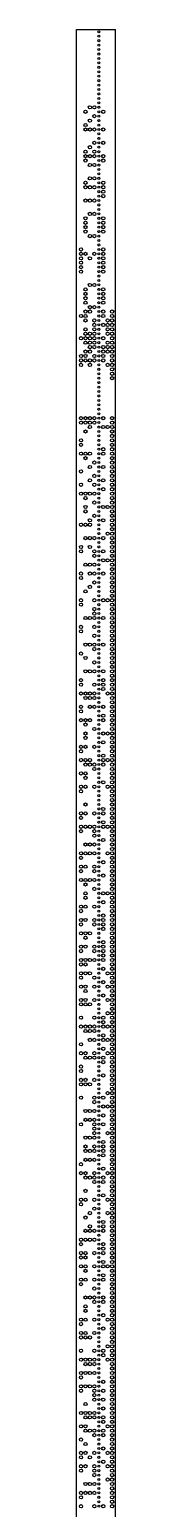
# Model space of a CAD drawing. Extents: x 0 to 22, y 0 to 1692.
# Drawn here: x 0 to 22, y 846 to 1692 of the extents above; entities that cross this region are included whole.
import ezdxf

# ---------------------------------------------------------------- set-up
doc = ezdxf.new("R2010")
doc.units = 0
doc.layers.add('JA', color=7, linetype='CONTINUOUS')

msp = doc.modelspace()

# ---------------------------------------------------------------- linework, layer by layer
at = {"layer": 'JA'}
for p, q in [((0, 0), (0, 1691.64)), ((0, 1691.64), (22.225, 1691.64)), ((0, 1691.64, 7), (22.225, 1691.64)), ((22.225, 0), (22.225, 1691.64))]:
    msp.add_line(p, q, dxfattribs=at)
for centre, radius in [((12.7, 1690.37), 0.585), ((12.7, 1687.83), 0.585), ((12.7, 1685.2899), 0.585), ((12.7, 1682.7499), 0.585), ((12.7, 1680.2098), 0.585), ((12.7, 1677.6698), 0.585), ((12.7, 1675.1298), 0.585), ((12.7, 1672.5897), 0.585), ((12.7, 1670.0497), 0.585), ((12.7, 1667.5096), 0.585), ((12.7, 1664.9696), 0.585), ((12.7, 1662.4296), 0.585), ((12.7, 1659.8895), 0.585), ((12.7, 1657.3495), 0.585), ((12.7, 1654.8094), 0.585), ((12.7, 1652.2694), 0.585), ((12.7, 1649.7294), 0.585), ((5.08, 1644.6493), 0.915), ((7.62, 1647.1893), 0.915), ((10.16, 1647.1893), 0.915), ((10.16, 1642.1093), 0.915), ((12.7, 1647.1893), 0.585), ((12.7, 1644.6493), 0.585), ((12.7, 1642.1093), 0.585), ((15.24, 1644.6493), 0.915), ((5.08, 1637.0292), 0.915), ((5.08, 1634.4891), 0.915), ((7.62, 1639.5692), 0.915), ((7.62, 1634.4891), 0.915), ((10.16, 1634.4891), 0.915), ((12.7, 1639.5692), 0.585), ((12.7, 1637.0292), 0.585), ((12.7, 1634.4891), 0.585), ((12.7, 1631.9491), 0.585), ((15.24, 1634.4891), 0.915), ((7.62, 1624.329), 0.915), ((10.16, 1626.869), 0.915), ((12.7, 1629.409), 0.585), ((12.7, 1626.869), 0.585), ((12.7, 1624.329), 0.585), ((15.24, 1626.869), 0.915), ((5.08, 1621.789), 0.915), ((5.08, 1619.2489), 0.915), ((5.08, 1616.7089), 0.915), ((7.62, 1619.2489), 0.915), ((10.16, 1621.789), 0.915), ((10.16, 1619.2489), 0.915), ((12.7, 1621.789), 0.585), ((12.7, 1619.2489), 0.585), ((12.7, 1616.7089), 0.585), ((15.24, 1619.2489), 0.915), ((15.24, 1616.7089), 0.915), ((7.62, 1614.1688), 0.915), ((7.62, 1606.5487), 0.915), ((10.16, 1614.1688), 0.915), ((10.16, 1606.5487), 0.915), ((12.7, 1614.1688), 0.585), ((12.7, 1611.6288), 0.585), ((12.7, 1609.0887), 0.585), ((12.7, 1606.5487), 0.585), ((5.08, 1604.0087), 0.915), ((5.08, 1601.4686), 0.915), ((7.62, 1601.4686), 0.915), ((10.16, 1601.4686), 0.915), ((12.7, 1604.0087), 0.585), ((12.7, 1601.4686), 0.585), ((12.7, 1598.9286), 0.585), ((15.24, 1604.0087), 0.915), ((15.24, 1601.4686), 0.915), ((15.24, 1598.9286), 0.915), ((5.08, 1593.8485), 0.915), ((7.62, 1593.8485), 0.915), ((10.16, 1593.8485), 0.915), ((12.7, 1596.3885), 0.585), ((12.7, 1593.8485), 0.585), ((12.7, 1591.3085), 0.585), ((15.24, 1596.3885), 0.915), ((5.08, 1583.6884), 0.915), ((5.08, 1581.1483), 0.915), ((7.62, 1586.2284), 0.915), ((10.16, 1586.2284), 0.915), ((12.7, 1588.7684), 0.585), ((12.7, 1586.2284), 0.585), ((12.7, 1583.6884), 0.585), ((12.7, 1581.1483), 0.585), ((15.24, 1583.6884), 0.915), ((15.24, 1581.1483), 0.915), ((5.08, 1578.6083), 0.915), ((5.08, 1576.0682), 0.915), ((7.62, 1573.5282), 0.915), ((10.16, 1573.5282), 0.915), ((12.7, 1578.6083), 0.585), ((12.7, 1576.0682), 0.585), ((12.7, 1573.5282), 0.585), ((15.24, 1578.6083), 0.915), ((15.24, 1576.0682), 0.915), ((2.54, 1565.9081), 0.915), ((12.7, 1570.9882), 0.585), ((12.7, 1568.4481), 0.585), ((12.7, 1565.9081), 0.585), ((15.24, 1565.9081), 0.915), ((2.54, 1563.368), 0.915), ((2.54, 1560.828), 0.915), ((2.54, 1558.288), 0.915), ((2.54, 1555.7479), 0.915), ((5.08, 1563.368), 0.915), ((7.62, 1560.828), 0.915), ((10.16, 1563.368), 0.915), ((12.7, 1563.368), 0.585), ((12.7, 1560.828), 0.585), ((12.7, 1558.288), 0.585), ((12.7, 1555.7479), 0.585), ((15.24, 1563.368), 0.915), ((15.24, 1560.828), 0.915), ((15.24, 1558.288), 0.915), ((15.24, 1555.7479), 0.915), ((2.54, 1553.2079), 0.915), ((12.7, 1553.2079), 0.585), ((12.7, 1550.6678), 0.585), ((12.7, 1548.1278), 0.585), ((15.24, 1553.2079), 0.915), ((5.08, 1543.0477), 0.915), ((5.08, 1540.5077), 0.915), ((7.62, 1545.5878), 0.915), ((10.16, 1545.5878), 0.915), ((12.7, 1545.5878), 0.585), ((12.7, 1543.0477), 0.585), ((12.7, 1540.5077), 0.585), ((15.24, 1543.0477), 0.915), ((15.24, 1540.5077), 0.915), ((5.08, 1537.9677), 0.915), ((5.08, 1535.4276), 0.915), ((5.08, 1530.3475), 0.915), ((7.62, 1532.8876), 0.915), ((7.62, 1530.3475), 0.915), ((10.16, 1532.8876), 0.915), ((12.7, 1537.9677), 0.585), ((12.7, 1535.4276), 0.585), ((12.7, 1532.8876), 0.585), ((15.24, 1537.9677), 0.915), ((15.24, 1535.4276), 0.915), ((15.24, 1530.3475), 0.915), ((20.32, 1530.3475), 0.915), ((2.54, 1527.8075), 0.915), ((5.08, 1527.8075), 0.915), ((5.08, 1525.2675), 0.915), ((10.16, 1525.2675), 0.915), ((10.16, 1522.7274), 0.915), ((12.7, 1530.3475), 0.585), ((12.7, 1527.8075), 0.585), ((12.7, 1525.2675), 0.585), ((12.7, 1522.7274), 0.585), ((15.24, 1527.8075), 0.915), ((15.24, 1522.7274), 0.915), ((17.779999, 1525.2675), 0.915), ((17.779999, 1522.7274), 0.915), ((20.32, 1527.8075), 0.915), ((20.32, 1525.2675), 0.915), ((20.32, 1522.7274), 0.915), ((2.54, 1515.1073), 0.915), ((5.08, 1520.1874), 0.915), ((5.08, 1517.6473), 0.915), ((5.08, 1515.1073), 0.915), ((7.62, 1517.6473), 0.915), ((7.62, 1515.1073), 0.915), ((10.16, 1520.1874), 0.915), ((10.16, 1517.6473), 0.915), ((10.16, 1515.1073), 0.915), ((12.7, 1520.1874), 0.585), ((12.7, 1517.6473), 0.585), ((12.7, 1515.1073), 0.585), ((15.24, 1515.1073), 0.915), ((17.779999, 1520.1874), 0.915), ((17.779999, 1517.6473), 0.915), ((20.32, 1520.1874), 0.915), ((20.32, 1517.6473), 0.915), ((20.32, 1515.1073), 0.915), ((2.54, 1504.9471), 0.915), ((5.08, 1512.5673), 0.915), ((5.08, 1507.4872), 0.915), ((5.08, 1504.9471), 0.915), ((7.62, 1512.5673), 0.915), ((7.62, 1510.0272), 0.915), ((7.62, 1507.4872), 0.915), ((10.16, 1512.5673), 0.915), ((10.16, 1510.0272), 0.915), ((10.16, 1504.9471), 0.915), ((12.7, 1512.5673), 0.585), ((12.7, 1510.0272), 0.585), ((12.7, 1507.4872), 0.585), ((15.24, 1510.0272), 0.915), ((15.24, 1507.4872), 0.915), ((15.24, 1504.9471), 0.915), ((17.779999, 1512.5673), 0.915), ((17.779999, 1510.0272), 0.915), ((17.779999, 1507.4872), 0.915), ((20.32, 1512.5673), 0.915), ((20.32, 1510.0272), 0.915), ((20.32, 1507.4872), 0.915), ((20.32, 1504.9471), 0.915), ((2.54, 1502.4071), 0.915), ((2.54, 1499.8671), 0.915), ((5.08, 1502.4071), 0.915), ((7.62, 1502.4071), 0.915), ((7.62, 1499.8671), 0.915), ((10.16, 1502.4071), 0.915), ((12.7, 1504.9471), 0.585), ((12.7, 1502.4071), 0.585), ((12.7, 1499.8671), 0.585), ((12.7, 1497.327), 0.585), ((15.24, 1502.4071), 0.915), ((17.779999, 1499.8671), 0.915), ((20.32, 1502.4071), 0.915), ((20.32, 1499.8671), 0.915), ((20.32, 1497.327), 0.915), ((12.7, 1494.787), 0.585), ((12.7, 1492.247), 0.585), ((12.7, 1489.7069), 0.585), ((20.32, 1494.787), 0.915), ((20.32, 1492.247), 0.915), ((12.7, 1487.1669), 0.585), ((12.7, 1484.6268), 0.585), ((12.7, 1482.0868), 0.585), ((12.7, 1479.5468), 0.585), ((12.7, 1477.0067), 0.585), ((12.7, 1474.4667), 0.585), ((12.7, 1471.9266), 0.585), ((2.54, 1469.3866), 0.915), ((2.54, 1466.8466), 0.915), ((5.08, 1469.3866), 0.915), ((5.08, 1466.8466), 0.915), ((7.62, 1469.3866), 0.915), ((7.62, 1466.8466), 0.915), ((7.62, 1464.3065), 0.915), ((10.16, 1469.3866), 0.915), ((10.16, 1466.8466), 0.915), ((12.7, 1469.3866), 0.585), ((12.7, 1466.8466), 0.585), ((12.7, 1464.3065), 0.585), ((15.24, 1469.3866), 0.915), ((15.24, 1464.3065), 0.915), ((17.779999, 1464.3065), 0.915), ((20.32, 1469.3866), 0.915), ((20.32, 1466.8466), 0.915), ((20.32, 1464.3065), 0.915), ((2.54, 1456.6864), 0.915), ((2.54, 1454.1464), 0.915), ((5.08, 1461.7665), 0.915), ((12.7, 1461.7665), 0.585), ((12.7, 1459.2264), 0.585), ((12.7, 1456.6864), 0.585), ((20.32, 1461.7665), 0.915), ((20.32, 1459.2264), 0.915), ((20.32, 1456.6864), 0.915), ((20.32, 1454.1464), 0.915), ((2.54, 1449.0663), 0.915), ((5.08, 1449.0663), 0.915), ((5.08, 1446.5262), 0.915), ((7.62, 1449.0663), 0.915), ((12.7, 1454.1464), 0.585), ((12.7, 1451.6063), 0.585), ((12.7, 1449.0663), 0.585), ((12.7, 1446.5262), 0.585), ((15.24, 1451.6063), 0.915), ((15.24, 1449.0663), 0.915), ((20.32, 1451.6063), 0.915), ((20.32, 1449.0663), 0.915), ((20.32, 1446.5262), 0.915), ((2.54, 1438.9061), 0.915), ((7.62, 1441.4462), 0.915), ((10.16, 1443.9862), 0.915), ((12.7, 1443.9862), 0.585), ((12.7, 1441.4462), 0.585), ((12.7, 1438.9061), 0.585), ((15.24, 1441.4462), 0.915), ((20.32, 1443.9862), 0.915), ((20.32, 1441.4462), 0.915), ((20.32, 1438.9061), 0.915), ((2.54, 1431.286), 0.915), ((7.62, 1433.826), 0.915), ((10.16, 1436.3661), 0.915), ((10.16, 1431.286), 0.915), ((12.7, 1436.3661), 0.585), ((12.7, 1433.826), 0.585), ((12.7, 1431.286), 0.585), ((15.24, 1433.826), 0.915), ((15.24, 1428.746), 0.915), ((20.32, 1436.3661), 0.915), ((20.32, 1433.826), 0.915), ((20.32, 1431.286), 0.915), ((20.32, 1428.746), 0.915), ((2.54, 1426.2059), 0.915), ((5.08, 1426.2059), 0.915), ((5.08, 1423.6659), 0.915), ((7.62, 1426.2059), 0.915), ((10.16, 1426.2059), 0.915), ((10.16, 1421.1259), 0.915), ((12.7, 1428.746), 0.585), ((12.7, 1426.2059), 0.585), ((12.7, 1423.6659), 0.585), ((12.7, 1421.1259), 0.585), ((20.32, 1426.2059), 0.915), ((20.32, 1423.6659), 0.915), ((20.32, 1421.1259), 0.915), ((5.08, 1418.5858), 0.915), ((5.08, 1416.0458), 0.915), ((10.16, 1413.5057), 0.915), ((12.7, 1418.5858), 0.585), ((12.7, 1416.0458), 0.585), ((12.7, 1413.5057), 0.585), ((15.24, 1418.5858), 0.915), ((17.779999, 1418.5858), 0.915), ((20.32, 1418.5858), 0.915), ((20.32, 1416.0458), 0.915), ((20.32, 1413.5057), 0.915), ((2.54, 1408.4257), 0.915), ((5.08, 1408.4257), 0.915), ((7.62, 1410.9657), 0.915), ((7.62, 1408.4257), 0.915), ((12.7, 1410.9657), 0.585), ((12.7, 1408.4257), 0.585), ((12.7, 1405.8856), 0.585), ((15.24, 1410.9657), 0.915), ((17.779999, 1403.3456), 0.915), ((20.32, 1410.9657), 0.915), ((20.32, 1408.4257), 0.915), ((20.32, 1405.8856), 0.915), ((20.32, 1403.3456), 0.915), ((2.54, 1395.7255), 0.915), ((5.08, 1400.8055), 0.915), ((7.62, 1400.8055), 0.915), ((7.62, 1395.7255), 0.915), ((10.16, 1400.8055), 0.915), ((12.7, 1403.3456), 0.585), ((12.7, 1400.8055), 0.585), ((12.7, 1398.2655), 0.585), ((12.7, 1395.7255), 0.585), ((15.24, 1400.8055), 0.915), ((20.32, 1400.8055), 0.915), ((20.32, 1398.2655), 0.915), ((20.32, 1395.7255), 0.915), ((2.54, 1393.1854), 0.915), ((10.16, 1393.1854), 0.915), ((10.16, 1390.6454), 0.915), ((12.7, 1393.1854), 0.585), ((12.7, 1390.6454), 0.585), ((12.7, 1388.1053), 0.585), ((15.24, 1393.1854), 0.915), ((15.24, 1388.1053), 0.915), ((17.779999, 1388.1053), 0.915), ((20.32, 1393.1854), 0.915), ((20.32, 1390.6454), 0.915), ((20.32, 1388.1053), 0.915), ((2.54, 1380.4852), 0.915), ((2.54, 1377.9452), 0.915), ((5.08, 1385.5653), 0.915), ((7.62, 1385.5653), 0.915), ((7.62, 1380.4852), 0.915), ((10.16, 1385.5653), 0.915), ((10.16, 1380.4852), 0.915), ((12.7, 1385.5653), 0.585), ((12.7, 1383.0253), 0.585), ((12.7, 1380.4852), 0.585), ((15.24, 1380.4852), 0.915), ((20.32, 1385.5653), 0.915), ((20.32, 1383.0253), 0.915), ((20.32, 1380.4852), 0.915), ((20.32, 1377.9452), 0.915), ((5.08, 1370.3251), 0.915), ((7.62, 1372.8651), 0.915), ((10.16, 1375.4052), 0.915), ((12.7, 1377.9452), 0.585), ((12.7, 1375.4052), 0.585), ((12.7, 1372.8651), 0.585), ((12.7, 1370.3251), 0.585), ((20.32, 1375.4052), 0.915), ((20.32, 1372.8651), 0.915), ((20.32, 1370.3251), 0.915), ((2.54, 1365.245), 0.915), ((2.54, 1362.705), 0.915), ((10.16, 1365.245), 0.915), ((12.7, 1367.785), 0.585), ((12.7, 1365.245), 0.585), ((12.7, 1362.705), 0.585), ((15.24, 1365.245), 0.915), ((17.779999, 1365.245), 0.915), ((20.32, 1367.785), 0.915), ((20.32, 1365.245), 0.915), ((20.32, 1362.705), 0.915), ((5.08, 1355.0848), 0.915), ((7.62, 1355.0848), 0.915), ((10.16, 1360.1649), 0.915), ((10.16, 1357.6249), 0.915), ((10.16, 1355.0848), 0.915), ((12.7, 1360.1649), 0.585), ((12.7, 1357.6249), 0.585), ((12.7, 1355.0848), 0.585), ((15.24, 1355.0848), 0.915), ((20.32, 1360.1649), 0.915), ((20.32, 1357.6249), 0.915), ((20.32, 1355.0848), 0.915), ((20.32, 1352.5448), 0.915), ((2.54, 1350.0048), 0.915), ((2.54, 1347.4647), 0.915), ((10.16, 1350.0048), 0.915), ((10.16, 1344.9247), 0.915), ((12.7, 1352.5448), 0.585), ((12.7, 1350.0048), 0.585), ((12.7, 1347.4647), 0.585), ((12.7, 1344.9247), 0.585), ((20.32, 1350.0048), 0.915), ((20.32, 1347.4647), 0.915), ((20.32, 1344.9247), 0.915), ((5.08, 1339.8446), 0.915), ((7.62, 1339.8446), 0.915), ((10.16, 1339.8446), 0.915), ((10.16, 1337.3046), 0.915), ((12.7, 1342.3846), 0.585), ((12.7, 1339.8446), 0.585), ((12.7, 1337.3046), 0.585), ((15.24, 1339.8446), 0.915), ((20.32, 1342.3846), 0.915), ((20.32, 1339.8446), 0.915), ((20.32, 1337.3046), 0.915), ((2.54, 1334.7645), 0.915), ((5.08, 1332.2245), 0.915), ((10.16, 1329.6844), 0.915), ((12.7, 1334.7645), 0.585), ((12.7, 1332.2245), 0.585), ((12.7, 1329.6844), 0.585), ((20.32, 1334.7645), 0.915), ((20.32, 1332.2245), 0.915), ((20.32, 1329.6844), 0.915), ((20.32, 1327.1444), 0.915), ((2.54, 1319.5243), 0.915), ((5.08, 1324.6044), 0.915), ((7.62, 1324.6044), 0.915), ((10.16, 1324.6044), 0.915), ((12.7, 1327.1444), 0.585), ((12.7, 1324.6044), 0.585), ((12.7, 1322.0643), 0.585), ((12.7, 1319.5243), 0.585), ((15.24, 1324.6044), 0.915), ((15.24, 1319.5243), 0.915), ((20.32, 1324.6044), 0.915), ((20.32, 1322.0643), 0.915), ((20.32, 1319.5243), 0.915), ((2.54, 1316.9843), 0.915), ((2.54, 1311.9042), 0.915), ((5.08, 1311.9042), 0.915), ((7.62, 1311.9042), 0.915), ((10.16, 1316.9843), 0.915), ((10.16, 1311.9042), 0.915), ((12.7, 1316.9843), 0.585), ((12.7, 1314.4442), 0.585), ((12.7, 1311.9042), 0.585), ((15.24, 1316.9843), 0.915), ((15.24, 1314.4442), 0.915), ((17.779999, 1311.9042), 0.915), ((20.32, 1316.9843), 0.915), ((20.32, 1314.4442), 0.915), ((20.32, 1311.9042), 0.915), ((2.54, 1304.284), 0.915), ((2.54, 1301.744), 0.915), ((5.08, 1309.3641), 0.915), ((7.62, 1309.3641), 0.915), ((7.62, 1304.284), 0.915), ((10.16, 1309.3641), 0.915), ((10.16, 1304.284), 0.915), ((12.7, 1309.3641), 0.585), ((12.7, 1306.8241), 0.585), ((12.7, 1304.284), 0.585), ((15.24, 1304.284), 0.915), ((20.32, 1309.3641), 0.915), ((20.32, 1306.8241), 0.915), ((20.32, 1304.284), 0.915), ((20.32, 1301.744), 0.915), ((2.54, 1296.664), 0.915), ((5.08, 1296.664), 0.915), ((5.08, 1294.1239), 0.915), ((7.62, 1296.664), 0.915), ((12.7, 1301.744), 0.585), ((12.7, 1299.204), 0.585), ((12.7, 1296.664), 0.585), ((12.7, 1294.1239), 0.585), ((15.24, 1299.204), 0.915), ((15.24, 1296.664), 0.915), ((20.32, 1299.204), 0.915), ((20.32, 1296.664), 0.915), ((20.32, 1294.1239), 0.915), ((5.08, 1289.0438), 0.915), ((5.08, 1286.5038), 0.915), ((10.16, 1291.5839), 0.915), ((12.7, 1291.5839), 0.585), ((12.7, 1289.0438), 0.585), ((12.7, 1286.5038), 0.585), ((15.24, 1289.0438), 0.915), ((17.779999, 1289.0438), 0.915), ((20.32, 1291.5839), 0.915), ((20.32, 1289.0438), 0.915), ((20.32, 1286.5038), 0.915), ((2.54, 1281.4237), 0.915), ((2.54, 1278.8837), 0.915), ((5.08, 1281.4237), 0.915), ((10.16, 1281.4237), 0.915), ((12.7, 1283.9637), 0.585), ((12.7, 1281.4237), 0.585), ((12.7, 1278.8837), 0.585), ((15.24, 1283.9637), 0.915), ((15.24, 1276.3436), 0.915), ((20.32, 1283.9637), 0.915), ((20.32, 1281.4237), 0.915), ((20.32, 1278.8837), 0.915), ((20.32, 1276.3436), 0.915), ((2.54, 1273.8036), 0.915), ((5.08, 1273.8036), 0.915), ((5.08, 1271.2635), 0.915), ((7.62, 1273.8036), 0.915), ((7.62, 1271.2635), 0.915), ((10.16, 1271.2635), 0.915), ((10.16, 1268.7235), 0.915), ((12.7, 1276.3436), 0.585), ((12.7, 1273.8036), 0.585), ((12.7, 1271.2635), 0.585), ((12.7, 1268.7235), 0.585), ((15.24, 1273.8036), 0.915), ((15.24, 1271.2635), 0.915), ((17.779999, 1273.8036), 0.915), ((20.32, 1273.8036), 0.915), ((20.32, 1271.2635), 0.915), ((20.32, 1268.7235), 0.915), ((2.54, 1266.1835), 0.915), ((5.08, 1266.1835), 0.915), ((5.08, 1263.6434), 0.915), ((12.7, 1266.1835), 0.585), ((12.7, 1263.6434), 0.585), ((12.7, 1261.1034), 0.585), ((15.24, 1261.1034), 0.915), ((20.32, 1266.1835), 0.915), ((20.32, 1263.6434), 0.915), ((20.32, 1261.1034), 0.915), ((2.54, 1258.5634), 0.915), ((2.54, 1256.0233), 0.915), ((5.08, 1258.5634), 0.915), ((10.16, 1258.5634), 0.915), ((12.7, 1258.5634), 0.585), ((12.7, 1256.0233), 0.585), ((12.7, 1253.4833), 0.585), ((17.779999, 1258.5634), 0.915), ((20.32, 1258.5634), 0.915), ((20.32, 1256.0233), 0.915), ((20.32, 1253.4833), 0.915), ((20.32, 1250.9432), 0.915), ((2.54, 1243.3231), 0.915), ((5.08, 1248.4032), 0.915), ((5.08, 1243.3231), 0.915), ((10.16, 1243.3231), 0.915), ((12.7, 1250.9432), 0.585), ((12.7, 1248.4032), 0.585), ((12.7, 1245.8632), 0.585), ((12.7, 1243.3231), 0.585), ((15.24, 1245.8632), 0.915), ((15.24, 1243.3231), 0.915), ((20.32, 1248.4032), 0.915), ((20.32, 1245.8632), 0.915), ((20.32, 1243.3231), 0.915), ((2.54, 1240.7831), 0.915), ((2.54, 1235.703), 0.915), ((5.08, 1235.703), 0.915), ((7.62, 1235.703), 0.915), ((10.16, 1235.703), 0.915), ((12.7, 1240.7831), 0.585), ((12.7, 1238.243), 0.585), ((12.7, 1235.703), 0.585), ((15.24, 1238.243), 0.915), ((15.24, 1235.703), 0.915), ((17.779999, 1235.703), 0.915), ((20.32, 1240.7831), 0.915), ((20.32, 1238.243), 0.915), ((20.32, 1235.703), 0.915), ((2.54, 1233.163), 0.915), ((5.08, 1225.5428), 0.915), ((7.62, 1225.5428), 0.915), ((10.16, 1233.163), 0.915), ((10.16, 1230.6229), 0.915), ((10.16, 1225.5428), 0.915), ((12.7, 1233.163), 0.585), ((12.7, 1230.6229), 0.585), ((12.7, 1228.0829), 0.585), ((15.24, 1228.0829), 0.915), ((20.32, 1233.163), 0.915), ((20.32, 1230.6229), 0.915), ((20.32, 1228.0829), 0.915), ((20.32, 1225.5428), 0.915), ((2.54, 1220.4628), 0.915), ((2.54, 1217.9227), 0.915), ((5.08, 1220.4628), 0.915), ((7.62, 1220.4628), 0.915), ((10.16, 1220.4628), 0.915), ((12.7, 1225.5428), 0.585), ((12.7, 1223.0028), 0.585), ((12.7, 1220.4628), 0.585), ((12.7, 1217.9227), 0.585), ((17.779999, 1220.4628), 0.915), ((20.32, 1223.0028), 0.915), ((20.32, 1220.4628), 0.915), ((20.32, 1217.9227), 0.915), ((2.54, 1212.8427), 0.915), ((2.54, 1210.3026), 0.915), ((5.08, 1212.8427), 0.915), ((10.16, 1212.8427), 0.915), ((10.16, 1210.3026), 0.915), ((12.7, 1215.3827), 0.585), ((12.7, 1212.8427), 0.585), ((12.7, 1210.3026), 0.585), ((15.24, 1215.3827), 0.915), ((20.32, 1215.3827), 0.915), ((20.32, 1212.8427), 0.915), ((20.32, 1210.3026), 0.915), ((2.54, 1205.2225), 0.915), ((5.08, 1205.2225), 0.915), ((5.08, 1202.6825), 0.915), ((7.62, 1205.2225), 0.915), ((10.16, 1205.2225), 0.915), ((12.7, 1207.7626), 0.585), ((12.7, 1205.2225), 0.585), ((12.7, 1202.6825), 0.585), ((15.24, 1207.7626), 0.915), ((20.32, 1207.7626), 0.915), ((20.32, 1205.2225), 0.915), ((20.32, 1202.6825), 0.915), ((5.08, 1197.6024), 0.915), ((5.08, 1195.0624), 0.915), ((10.16, 1200.1425), 0.915), ((12.7, 1200.1425), 0.585), ((12.7, 1197.6024), 0.585), ((12.7, 1195.0624), 0.585), ((12.7, 1192.5223), 0.585), ((15.24, 1197.6024), 0.915), ((15.24, 1192.5223), 0.915), ((17.779999, 1197.6024), 0.915), ((20.32, 1200.1425), 0.915), ((20.32, 1197.6024), 0.915), ((20.32, 1195.0624), 0.915), ((20.32, 1192.5223), 0.915), ((2.54, 1189.9823), 0.915), ((2.54, 1187.4423), 0.915), ((5.08, 1189.9823), 0.915), ((10.16, 1189.9823), 0.915), ((12.7, 1189.9823), 0.585), ((12.7, 1187.4423), 0.585), ((12.7, 1184.9022), 0.585), ((15.24, 1184.9022), 0.915), ((20.32, 1189.9823), 0.915), ((20.32, 1187.4423), 0.915), ((20.32, 1184.9022), 0.915), ((2.54, 1182.3622), 0.915), ((2.54, 1179.8221), 0.915), ((5.08, 1182.3622), 0.915), ((10.16, 1182.3622), 0.915), ((10.16, 1179.8221), 0.915), ((12.7, 1182.3622), 0.585), ((12.7, 1179.8221), 0.585), ((12.7, 1177.2821), 0.585), ((15.24, 1182.3622), 0.915), ((15.24, 1179.8221), 0.915), ((15.24, 1177.2821), 0.915), ((20.32, 1182.3622), 0.915), ((20.32, 1179.8221), 0.915), ((20.32, 1177.2821), 0.915), ((2.54, 1174.7421), 0.915), ((2.54, 1167.122), 0.915), ((5.08, 1174.7421), 0.915), ((5.08, 1172.202), 0.915), ((5.08, 1167.122), 0.915), ((7.62, 1174.7421), 0.915), ((10.16, 1167.122), 0.915), ((12.7, 1174.7421), 0.585), ((12.7, 1172.202), 0.585), ((12.7, 1169.662), 0.585), ((12.7, 1167.122), 0.585), ((15.24, 1169.662), 0.915), ((15.24, 1167.122), 0.915), ((20.32, 1174.7421), 0.915), ((20.32, 1172.202), 0.915), ((20.32, 1169.662), 0.915), ((20.32, 1167.122), 0.915), ((2.54, 1164.5819), 0.915), ((2.54, 1159.5018), 0.915), ((5.08, 1159.5018), 0.915), ((7.62, 1159.5018), 0.915), ((10.16, 1164.5819), 0.915), ((10.16, 1159.5018), 0.915), ((12.7, 1164.5819), 0.585), ((12.7, 1162.0419), 0.585), ((12.7, 1159.5018), 0.585), ((15.24, 1164.5819), 0.915), ((15.24, 1162.0419), 0.915), ((15.24, 1159.5018), 0.915), ((20.32, 1164.5819), 0.915), ((20.32, 1162.0419), 0.915), ((20.32, 1159.5018), 0.915), ((2.54, 1156.9618), 0.915), ((2.54, 1151.8817), 0.915), ((5.08, 1156.9618), 0.915), ((5.08, 1151.8817), 0.915), ((7.62, 1151.8817), 0.915), ((12.7, 1156.9618), 0.585), ((12.7, 1154.4218), 0.585), ((12.7, 1151.8817), 0.585), ((15.24, 1154.4218), 0.915), ((17.779999, 1151.8817), 0.915), ((20.32, 1156.9618), 0.915), ((20.32, 1154.4218), 0.915), ((20.32, 1151.8817), 0.915), ((2.54, 1149.3417), 0.915), ((2.54, 1144.2616), 0.915), ((5.08, 1144.2616), 0.915), ((5.08, 1141.7216), 0.915), ((10.16, 1149.3417), 0.915), ((10.16, 1144.2616), 0.915), ((12.7, 1149.3417), 0.585), ((12.7, 1146.8016), 0.585), ((12.7, 1144.2616), 0.585), ((12.7, 1141.7216), 0.585), ((15.24, 1146.8016), 0.915), ((17.779999, 1144.2616), 0.915), ((20.32, 1149.3417), 0.915), ((20.32, 1146.8016), 0.915), ((20.32, 1144.2616), 0.915), ((20.32, 1141.7216), 0.915), ((2.54, 1136.6415), 0.915), ((2.54, 1134.1014), 0.915), ((5.08, 1136.6415), 0.915), ((5.08, 1134.1014), 0.915), ((7.62, 1134.1014), 0.915), ((10.16, 1136.6415), 0.915), ((12.7, 1139.1815), 0.585), ((12.7, 1136.6415), 0.585), ((12.7, 1134.1014), 0.585), ((15.24, 1139.1815), 0.915), ((17.779999, 1136.6415), 0.915), ((20.32, 1139.1815), 0.915), ((20.32, 1136.6415), 0.915), ((20.32, 1134.1014), 0.915), ((2.54, 1126.4813), 0.915), ((10.16, 1126.4813), 0.915), ((12.7, 1131.5614), 0.585), ((12.7, 1129.0214), 0.585), ((12.7, 1126.4813), 0.585), ((15.24, 1126.4813), 0.915), ((17.779999, 1129.0214), 0.915), ((20.32, 1131.5614), 0.915), ((20.32, 1129.0214), 0.915), ((20.32, 1126.4813), 0.915), ((2.54, 1121.4012), 0.915), ((5.08, 1121.4012), 0.915), ((5.08, 1118.8612), 0.915), ((7.62, 1121.4012), 0.915), ((7.62, 1118.8612), 0.915), ((10.16, 1121.4012), 0.915), ((10.16, 1118.8612), 0.915), ((12.7, 1123.9413), 0.585), ((12.7, 1121.4012), 0.585), ((12.7, 1118.8612), 0.585), ((12.7, 1116.3212), 0.585), ((15.24, 1123.9413), 0.915), ((15.24, 1121.4012), 0.915), ((15.24, 1116.3212), 0.915), ((17.779999, 1121.4012), 0.915), ((20.32, 1123.9413), 0.915), ((20.32, 1121.4012), 0.915), ((20.32, 1118.8612), 0.915), ((20.32, 1116.3212), 0.915), ((2.54, 1111.2411), 0.915), ((7.62, 1113.7811), 0.915), ((10.16, 1113.7811), 0.915), ((12.7, 1113.7811), 0.585), ((12.7, 1111.2411), 0.585), ((12.7, 1108.701), 0.585), ((15.24, 1113.7811), 0.915), ((15.24, 1108.701), 0.915), ((17.779999, 1113.7811), 0.915), ((20.32, 1113.7811), 0.915), ((20.32, 1111.2411), 0.915), ((20.32, 1108.701), 0.915), ((2.54, 1106.161), 0.915), ((5.08, 1106.161), 0.915), ((5.08, 1103.621), 0.915), ((7.62, 1103.621), 0.915), ((10.16, 1106.161), 0.915), ((10.16, 1103.621), 0.915), ((12.7, 1106.161), 0.585), ((12.7, 1103.621), 0.585), ((12.7, 1101.0809), 0.585), ((15.24, 1103.621), 0.915), ((15.24, 1101.0809), 0.915), ((17.779999, 1106.161), 0.915), ((20.32, 1106.161), 0.915), ((20.32, 1103.621), 0.915), ((20.32, 1101.0809), 0.915), ((2.54, 1098.5409), 0.915), ((2.54, 1096.0009), 0.915), ((2.54, 1090.9208), 0.915), ((5.08, 1090.9208), 0.915), ((10.16, 1090.9208), 0.915), ((12.7, 1098.5409), 0.585), ((12.7, 1096.0009), 0.585), ((12.7, 1093.4608), 0.585), ((12.7, 1090.9208), 0.585), ((15.24, 1093.4608), 0.915), ((20.32, 1098.5409), 0.915), ((20.32, 1096.0009), 0.915), ((20.32, 1093.4608), 0.915), ((20.32, 1090.9208), 0.915), ((2.54, 1088.3807), 0.915), ((5.08, 1088.3807), 0.915), ((7.62, 1088.3807), 0.915), ((12.7, 1088.3807), 0.585), ((12.7, 1085.8407), 0.585), ((12.7, 1083.3007), 0.585), ((17.779999, 1083.3007), 0.915), ((20.32, 1088.3807), 0.915), ((20.32, 1085.8407), 0.915), ((20.32, 1083.3007), 0.915), ((2.54, 1080.7606), 0.915), ((10.16, 1080.7606), 0.915), ((10.16, 1078.2206), 0.915), ((12.7, 1080.7606), 0.585), ((12.7, 1078.2206), 0.585), ((12.7, 1075.6805), 0.585), ((15.24, 1080.7606), 0.915), ((15.24, 1075.6805), 0.915), ((17.779999, 1075.6805), 0.915), ((20.32, 1080.7606), 0.915), ((20.32, 1078.2206), 0.915), ((20.32, 1075.6805), 0.915), ((2.54, 1065.5204), 0.915), ((5.08, 1073.1405), 0.915), ((5.08, 1068.0604), 0.915), ((7.62, 1073.1405), 0.915), ((7.62, 1068.0604), 0.915), ((10.16, 1073.1405), 0.915), ((10.16, 1068.0604), 0.915), ((10.16, 1065.5204), 0.915), ((12.7, 1073.1405), 0.585), ((12.7, 1070.6005), 0.585), ((12.7, 1068.0604), 0.585), ((12.7, 1065.5204), 0.585), ((15.24, 1070.6005), 0.915), ((15.24, 1065.5204), 0.915), ((20.32, 1073.1405), 0.915), ((20.32, 1070.6005), 0.915), ((20.32, 1068.0604), 0.915), ((20.32, 1065.5204), 0.915), ((5.08, 1057.9003), 0.915), ((7.62, 1057.9003), 0.915), ((10.16, 1062.9803), 0.915), ((10.16, 1060.4403), 0.915), ((10.16, 1057.9003), 0.915), ((12.7, 1062.9803), 0.585), ((12.7, 1060.4403), 0.585), ((12.7, 1057.9003), 0.585), ((17.779999, 1060.4403), 0.915), ((20.32, 1062.9803), 0.915), ((20.32, 1060.4403), 0.915), ((20.32, 1057.9003), 0.915), ((5.08, 1052.8202), 0.915), ((5.08, 1050.2802), 0.915), ((7.62, 1050.2802), 0.915), ((10.16, 1052.8202), 0.915), ((10.16, 1050.2802), 0.915), ((12.7, 1055.3602), 0.585), ((12.7, 1052.8202), 0.585), ((12.7, 1050.2802), 0.585), ((15.24, 1055.3602), 0.915), ((15.24, 1052.8202), 0.915), ((15.24, 1050.2802), 0.915), ((20.32, 1055.3602), 0.915), ((20.32, 1052.8202), 0.915), ((20.32, 1050.2802), 0.915), ((2.54, 1042.66), 0.915), ((5.08, 1045.2001), 0.915), ((7.62, 1045.2001), 0.915), ((10.16, 1045.2001), 0.915), ((12.7, 1047.7401), 0.585), ((12.7, 1045.2001), 0.585), ((12.7, 1042.66), 0.585), ((12.7, 1040.12), 0.585), ((15.24, 1047.7401), 0.915), ((15.24, 1040.12), 0.915), ((20.32, 1047.7401), 0.915), ((20.32, 1045.2001), 0.915), ((20.32, 1042.66), 0.915), ((20.32, 1040.12), 0.915), ((2.54, 1037.58), 0.915), ((5.08, 1037.58), 0.915), ((5.08, 1035.0399), 0.915), ((7.62, 1035.0399), 0.915), ((10.16, 1037.58), 0.915), ((10.16, 1035.0399), 0.915), ((10.16, 1032.4999), 0.915), ((12.7, 1037.58), 0.585), ((12.7, 1035.0399), 0.585), ((12.7, 1032.4999), 0.585), ((15.24, 1035.0399), 0.915), ((15.24, 1032.4999), 0.915), ((17.779999, 1037.58), 0.915), ((20.32, 1037.58), 0.915), ((20.32, 1035.0399), 0.915), ((20.32, 1032.4999), 0.915), ((5.08, 1027.4198), 0.915), ((12.7, 1029.9598), 0.585), ((12.7, 1027.4198), 0.585), ((12.7, 1024.8798), 0.585), ((15.24, 1024.8798), 0.915), ((20.32, 1029.9598), 0.915), ((20.32, 1027.4198), 0.915), ((20.32, 1024.8798), 0.915), ((2.54, 1022.3398), 0.915), ((2.54, 1019.7998), 0.915), ((5.08, 1022.3398), 0.915), ((7.62, 1014.71985), 0.915), ((10.16, 1022.3398), 0.915), ((10.16, 1017.2598), 0.915), ((12.7, 1022.3398), 0.585), ((12.7, 1019.7998), 0.585), ((12.7, 1017.2598), 0.585), ((12.7, 1014.71985), 0.585), ((17.779999, 1022.3398), 0.915), ((17.779999, 1014.71985), 0.915), ((20.32, 1022.3398), 0.915), ((20.32, 1019.7998), 0.915), ((20.32, 1017.2598), 0.915), ((20.32, 1014.71985), 0.915), ((5.08, 1012.1799), 0.915), ((7.62, 1007.0999), 0.915), ((12.7, 1012.1799), 0.585), ((12.7, 1009.6399), 0.585), ((12.7, 1007.0999), 0.585), ((15.24, 1009.6399), 0.915), ((15.24, 1007.0999), 0.915), ((20.32, 1012.1799), 0.915), ((20.32, 1009.6399), 0.915), ((20.32, 1007.0999), 0.915), ((2.54, 999.48), 0.915), ((5.08, 1004.55994), 0.915), ((5.08, 999.48), 0.915), ((7.62, 1004.55994), 0.915), ((7.62, 999.48), 0.915), ((10.16, 1004.55994), 0.915), ((10.16, 999.48), 0.915), ((12.7, 1004.55994), 0.585), ((12.7, 1002.01996), 0.585), ((12.7, 999.48), 0.585), ((15.24, 1004.55994), 0.915), ((20.32, 1004.55994), 0.915), ((20.32, 1002.01996), 0.915), ((20.32, 999.48), 0.915), ((2.54, 996.94), 0.915), ((2.54, 991.86005), 0.915), ((2.54, 989.32007), 0.915), ((5.08, 991.86005), 0.915), ((5.08, 989.32007), 0.915), ((10.16, 991.86005), 0.915), ((12.7, 996.94), 0.585), ((12.7, 994.4), 0.585), ((12.7, 991.86005), 0.585), ((12.7, 989.32007), 0.585), ((15.24, 996.94), 0.915), ((15.24, 994.4), 0.915), ((15.24, 991.86005), 0.915), ((20.32, 996.94), 0.915), ((20.32, 994.4), 0.915), ((20.32, 991.86005), 0.915), ((20.32, 989.32007), 0.915), ((2.54, 984.2401), 0.915), ((5.08, 984.2401), 0.915), ((5.08, 981.70013), 0.915), ((10.16, 984.2401), 0.915), ((12.7, 986.7801), 0.585), ((12.7, 984.2401), 0.585), ((12.7, 981.70013), 0.585), ((15.24, 986.7801), 0.915), ((15.24, 984.2401), 0.915), ((17.779999, 984.2401), 0.915), ((20.32, 986.7801), 0.915), ((20.32, 984.2401), 0.915), ((20.32, 981.70013), 0.915), ((2.54, 976.6202), 0.915), ((2.54, 974.0802), 0.915), ((5.08, 976.6202), 0.915), ((10.16, 976.6202), 0.915), ((12.7, 979.16016), 0.585), ((12.7, 976.6202), 0.585), ((12.7, 974.0802), 0.585), ((15.24, 979.16016), 0.915), ((15.24, 976.6202), 0.915), ((20.32, 979.16016), 0.915), ((20.32, 976.6202), 0.915), ((20.32, 974.0802), 0.915), ((5.08, 966.46027), 0.915), ((7.62, 966.46027), 0.915), ((10.16, 971.5402), 0.915), ((10.16, 966.46027), 0.915), ((10.16, 963.9203), 0.915), ((12.7, 971.5402), 0.585), ((12.7, 969.00024), 0.585), ((12.7, 966.46027), 0.585), ((12.7, 963.9203), 0.585), ((15.24, 966.46027), 0.915), ((15.24, 963.9203), 0.915), ((20.32, 971.5402), 0.915), ((20.32, 969.00024), 0.915), ((20.32, 966.46027), 0.915), ((20.32, 963.9203), 0.915), ((5.08, 961.3803), 0.915), ((5.08, 958.84033), 0.915), ((12.7, 961.3803), 0.585), ((12.7, 958.84033), 0.585), ((12.7, 956.30035), 0.585), ((15.24, 956.30035), 0.915), ((20.32, 961.3803), 0.915), ((20.32, 958.84033), 0.915), ((20.32, 956.30035), 0.915), ((2.54, 953.7604), 0.915), ((2.54, 951.2204), 0.915), ((5.08, 953.7604), 0.915), ((10.16, 953.7604), 0.915), ((12.7, 953.7604), 0.585), ((12.7, 951.2204), 0.585), ((12.7, 948.6804), 0.585), ((15.24, 948.6804), 0.915), ((17.779999, 953.7604), 0.915), ((20.32, 953.7604), 0.915), ((20.32, 951.2204), 0.915), ((20.32, 948.6804), 0.915), ((2.54, 946.14044), 0.915), ((2.54, 943.60046), 0.915), ((5.08, 946.14044), 0.915), ((5.08, 943.60046), 0.915), ((7.62, 943.60046), 0.915), ((10.16, 946.14044), 0.915), ((12.7, 946.14044), 0.585), ((12.7, 943.60046), 0.585), ((12.7, 941.0605), 0.585), ((12.7, 938.5205), 0.585), ((17.779999, 938.5205), 0.915), ((20.32, 946.14044), 0.915), ((20.32, 943.60046), 0.915), ((20.32, 941.0605), 0.915), ((20.32, 938.5205), 0.915), ((2.54, 935.9805), 0.915), ((2.54, 930.9006), 0.915), ((5.08, 930.9006), 0.915), ((7.62, 930.9006), 0.915), ((10.16, 935.9805), 0.915), ((10.16, 930.9006), 0.915), ((12.7, 935.9805), 0.585), ((12.7, 933.44055), 0.585), ((12.7, 930.9006), 0.585), ((15.24, 935.9805), 0.915), ((15.24, 933.44055), 0.915), ((17.779999, 930.9006), 0.915), ((20.32, 935.9805), 0.915), ((20.32, 933.44055), 0.915), ((20.32, 930.9006), 0.915), ((2.54, 923.28064), 0.915), ((5.08, 928.3606), 0.915), ((5.08, 923.28064), 0.915), ((7.62, 928.3606), 0.915), ((7.62, 923.28064), 0.915), ((10.16, 928.3606), 0.915), ((10.16, 923.28064), 0.915), ((12.7, 928.3606), 0.585), ((12.7, 925.8206), 0.585), ((12.7, 923.28064), 0.585), ((20.32, 928.3606), 0.915), ((20.32, 925.8206), 0.915), ((20.32, 923.28064), 0.915), ((2.54, 920.74066), 0.915), ((2.54, 915.6607), 0.915), ((2.54, 913.1207), 0.915), ((5.08, 915.6607), 0.915), ((7.62, 915.6607), 0.915), ((10.16, 915.6607), 0.915), ((10.16, 913.1207), 0.915), ((12.7, 920.74066), 0.585), ((12.7, 918.2007), 0.585), ((12.7, 915.6607), 0.585), ((12.7, 913.1207), 0.585), ((15.24, 918.2007), 0.915), ((15.24, 913.1207), 0.915), ((20.32, 920.74066), 0.915), ((20.32, 918.2007), 0.915), ((20.32, 915.6607), 0.915), ((20.32, 913.1207), 0.915), ((5.08, 905.5008), 0.915), ((10.16, 910.58075), 0.915), ((10.16, 908.0408), 0.915), ((12.7, 910.58075), 0.585), ((12.7, 908.0408), 0.585), ((12.7, 905.5008), 0.585), ((15.24, 908.0408), 0.915), ((20.32, 910.58075), 0.915), ((20.32, 908.0408), 0.915), ((20.32, 905.5008), 0.915), ((2.54, 900.42084), 0.915), ((5.08, 900.42084), 0.915), ((5.08, 897.88086), 0.915), ((7.62, 900.42084), 0.915), ((7.62, 897.88086), 0.915), ((10.16, 900.42084), 0.915), ((10.16, 897.88086), 0.915), ((12.7, 902.9608), 0.585), ((12.7, 900.42084), 0.585), ((12.7, 897.88086), 0.585), ((15.24, 902.9608), 0.915), ((15.24, 897.88086), 0.915), ((20.32, 902.9608), 0.915), ((20.32, 900.42084), 0.915), ((20.32, 897.88086), 0.915), ((2.54, 892.8009), 0.915), ((5.08, 892.8009), 0.915), ((5.08, 890.2609), 0.915), ((7.62, 890.2609), 0.915), ((10.16, 890.2609), 0.915), ((10.16, 887.72095), 0.915), ((12.7, 895.3409), 0.585), ((12.7, 892.8009), 0.585), ((12.7, 890.2609), 0.585), ((12.7, 887.72095), 0.585), ((15.24, 895.3409), 0.915), ((15.24, 890.2609), 0.915), ((15.24, 887.72095), 0.915), ((17.779999, 892.8009), 0.915), ((20.32, 895.3409), 0.915), ((20.32, 892.8009), 0.915), ((20.32, 890.2609), 0.915), ((20.32, 887.72095), 0.915), ((2.54, 885.18097), 0.915), ((5.08, 882.641), 0.915), ((12.7, 885.18097), 0.585), ((12.7, 882.641), 0.585), ((12.7, 880.101), 0.585), ((15.24, 880.101), 0.915), ((20.32, 885.18097), 0.915), ((20.32, 882.641), 0.915), ((20.32, 880.101), 0.915), ((2.54, 877.56104), 0.915), ((2.54, 875.02106), 0.915), ((5.08, 877.56104), 0.915), ((7.62, 875.02106), 0.915), ((10.16, 877.56104), 0.915), ((12.7, 877.56104), 0.585), ((12.7, 875.02106), 0.585), ((12.7, 872.4811), 0.585), ((15.24, 872.4811), 0.915), ((17.779999, 877.56104), 0.915), ((20.32, 877.56104), 0.915), ((20.32, 875.02106), 0.915), ((20.32, 872.4811), 0.915), ((2.54, 869.9411), 0.915), ((2.54, 867.4011), 0.915), ((5.08, 869.9411), 0.915), ((10.16, 869.9411), 0.915), ((10.16, 867.4011), 0.915), ((10.16, 864.86115), 0.915), ((12.7, 869.9411), 0.585), ((12.7, 867.4011), 0.585), ((12.7, 864.86115), 0.585), ((12.7, 862.32117), 0.585), ((17.779999, 869.9411), 0.915), ((17.779999, 862.32117), 0.915), ((20.32, 869.9411), 0.915), ((20.32, 867.4011), 0.915), ((20.32, 864.86115), 0.915), ((20.32, 862.32117), 0.915), ((2.54, 854.70123), 0.915), ((5.08, 859.7812), 0.915), ((5.08, 854.70123), 0.915), ((7.62, 859.7812), 0.915), ((7.62, 854.70123), 0.915), ((10.16, 859.7812), 0.915), ((10.16, 854.70123), 0.915), ((12.7, 859.7812), 0.585), ((12.7, 857.2412), 0.585), ((12.7, 854.70123), 0.585), ((20.32, 859.7812), 0.915), ((20.32, 857.2412), 0.915), ((20.32, 854.70123), 0.915), ((2.54, 852.16125), 0.915), ((2.54, 847.0813), 0.915), ((10.16, 847.0813), 0.915), ((12.7, 852.16125), 0.585), ((12.7, 849.6213), 0.585), ((12.7, 847.0813), 0.585), ((15.24, 847.0813), 0.915), ((20.32, 852.16125), 0.915), ((20.32, 849.6213), 0.915), ((20.32, 847.0813), 0.915)]:
    msp.add_circle(centre, radius, dxfattribs=at)

doc.saveas('drawing.dxf')
